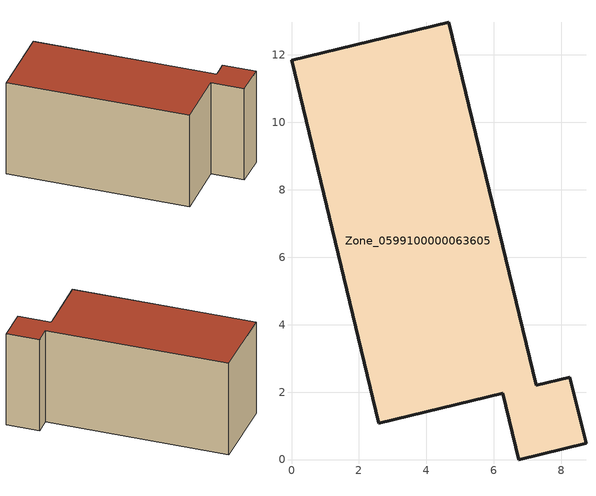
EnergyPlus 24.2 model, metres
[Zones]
Zone_0599100000063605
 floor ground (C_G): 6.26,1.97 2.59,1.08 0,11.84 4.66,12.96 7.25,2.2 8.25,2.44 8.73,0.48 6.73,0 z0
 wall outside (C_F): 4.66,12.96 0,11.84 2.59,1.08 6.26,1.97 6.73,0 8.73,0.48 8.25,2.44 7.25,2.2 4.66,12.96 z0:6.09
 roof outside (C_R): 6.73,0 8.73,0.48 8.25,2.44 7.25,2.2 4.66,12.96 0,11.84 2.59,1.08 6.26,1.97 z6.09
[BUILDING]
Pand.0599100000063605: North Axis=0; Terrain=City; Loads Convergence Tolerance Value=0.04; Temperature Convergence Tolerance Value=0.4; Solar Distribution=FullExterior; Maximum Number of Warmup Days=25; Minimum Number of Warmup Days=1
[Site:Location]
Rotterdam.The.Hague.AP_ZH_NLD Design_Conditions: Latitude=51.96; Longitude=4.45; Time Zone=1; Elevation=-4.5
[SITE:GROUNDTEMPERATURE:BUILDINGSURFACE]
18, 18, 18, 18, 18, 18, 18, 18, 18, 18, 18, 18
[MATERIAL] Thermal Absorptance=0.9; Solar Absorptance=0.7; Visible Absorptance=0.7
Name | Roughness | Thickness | Conductivity | Density | Specific Heat
G.TI.1975-1991 | MediumSmooth | 0.15 | 0.288461 | 540 | 1210
F.TI.1975-1991 | Rough | 0.3 | 0.230769 | 1920 | 840
R.TI.1975-1991 | MediumRough | 0.2 | 0.153846 | 1500 | 1000
[CONSTRUCTION]
C_G: G.TI.1975-1991
C_F: F.TI.1975-1991
C_R: R.TI.1975-1991
[ZONE]
Zone_0599100000063605: Type=1; Multiplier=1; Ceiling Height=Autocalculate; Volume=Autocalculate; Floor Area=autocalculate; Part of Total Floor Area=Yes
[ZONEINFILTRATION:DESIGNFLOWRATE]
Infil_Zone_0599100000063605: Zone or ZoneList or Space or SpaceList=Zone_0599100000063605; Schedule=AlwaysOn; Design Flow Rate Calculation Method=Flow/Area; Flow Rate per Floor Area=0.003; Constant Term Coefficient=1; Temperature Term Coefficient=0; Velocity Term Coefficient=0; Velocity Squared Term Coefficient=0
[HVACTEMPLATE:ZONE:IDEALLOADSAIRSYSTEM]
Zone_0599100000063605: Maximum Heating Supply Air Temperature=50; Minimum Cooling Supply Air Temperature=13; Maximum Heating Supply Air Humidity Ratio=0.0156; Minimum Cooling Supply Air Humidity Ratio=0.0077; Heating Limit=NoLimit; Cooling Limit=NoLimit; Dehumidification Control Type=ConstantSensibleHeatRatio; Cooling Sensible Heat Ratio=0.7; Dehumidification Setpoint=60; Humidification Control Type=None; Humidification Setpoint=30; Outdoor Air Method=None; Outdoor Air Flow Rate per Person=0.00944; Outdoor Air Flow Rate per Zone Floor Area=0; Outdoor Air Flow Rate per Zone=0; Demand Controlled Ventilation Type=None; Outdoor Air Economizer Type=NoEconomizer; Heat Recovery Type=None; Sensible Heat Recovery Effectiveness=0.7; Latent Heat Recovery Effectiveness=0.65
[ZONECONTROL:THERMOSTAT]
ThermostatControl_Zone_0599100000063605: Zone or ZoneList=Zone_0599100000063605; Control Type Schedule=DualSetpointControlType; Control 1=Thermostat_Zone_0599100000063605; Temperature Difference Between Cutout And Setpoint=0
[THERMOSTATSETPOINT:DUALSETPOINT]
Thermostat_Zone_0599100000063605: Heating Setpoint Temperature Schedule=HeatingSetpoint_Zone_0599100000063605; Cooling Setpoint Temperature Schedule=CoolingSetpoint_Zone_0599100000063605
[SCHEDULE:COMPACT]
HeatingSetpoint_Zone_0599100000063605: Through: 12/31, For: AllDays, Until: 24:00, 21
CoolingSetpoint_Zone_0599100000063605: Through: 12/31, For: AllDays, Until: 24:00, 24
DualSetpointControlType: Through: 12/31, For: AllDays, Until: 24:00, 4
AlwaysOn: Through: 12/31, For: AllDays, Until: 24:00, 1
